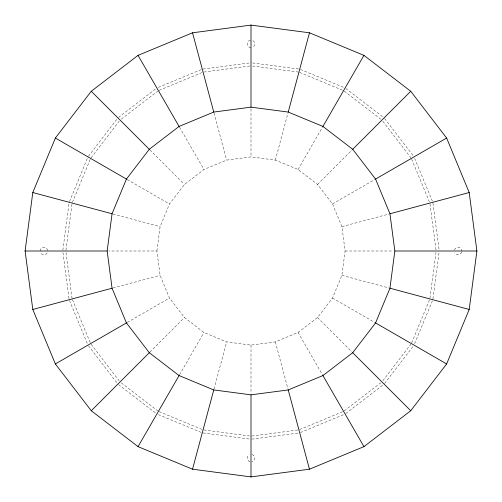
<?xml version="1.0" encoding="UTF-8"?>
<svg xmlns="http://www.w3.org/2000/svg" width="502" height="502" viewBox="0 0 502 502"><rect width="100%" height="100%" fill="white"/><g stroke="black" fill="none" stroke-linecap="round" stroke-linejoin="round"><path stroke-width="0.38" stroke-dasharray="2.51 1.88" d="M62.85 250.228L69.063 203.053M65.925 250.228L72.031 203.843M156.894 251L160.1 226.647L169.5 203.95L184.46 184.46L203.95 169.5L226.647 160.1L251 156.894L275.353 160.1L298.05 169.5L317.54 184.46L332.5 203.95L341.9 226.647L345.106 251L341.9 275.353L332.5 298.05L317.54 317.54L298.05 332.5L275.353 341.9L251 345.106L226.647 341.9L203.95 332.5L184.46 317.54L169.5 298.05L160.1 275.353L156.894 251L108.852 251M429.969 298.157L435.974 252.544M432.937 298.947L439.049 252.544M214.009 389.063L226.647 341.9M275.353 160.1L287.991 112.937M69.464 201.559L87.373 158.318M72.432 202.35L90.335 159.134M411.665 342.866L429.568 299.65M414.627 343.682L432.536 300.441M179.534 374.787L203.95 332.5M298.05 169.5L322.466 127.213M88.446 156.254L117.412 118.503M91.107 157.791L119.112 121.296M382.888 380.704L410.893 344.209M384.588 383.497L413.554 345.746M149.929 352.071L184.46 317.54M317.54 184.46L352.071 149.929M118.503 117.412L156.254 88.446M121.296 119.112L157.791 91.107M344.209 410.893L380.704 382.888M345.746 413.554L383.497 384.588M127.213 322.466L169.5 298.05M332.5 203.95L374.787 179.534M158.318 87.373L201.559 69.464M159.134 90.335L202.35 72.432M299.65 429.568L342.866 411.665M300.441 432.536L343.682 414.627M112.937 287.991L160.1 275.353M341.9 226.647L389.063 214.009M203.053 69.063L250.228 62.85M203.843 72.031L250.228 65.925M251.772 436.075L298.157 429.969M251.772 439.15L298.947 432.937M345.106 251L393.148 251M252.544 62.951L298.947 69.063M252.544 66.026L298.157 72.031M203.843 429.969L249.456 435.974M203.053 432.937L249.456 439.049M112.937 214.009L160.1 226.647M341.9 275.353L389.063 287.991M300.441 69.464L343.682 87.373M299.65 72.432L342.866 90.335M159.134 411.665L202.35 429.568M158.318 414.627L201.559 432.536M127.213 179.534L169.5 203.95M332.5 298.05L374.787 322.466M345.746 88.446L383.497 117.412M344.209 91.107L380.704 119.112M121.296 382.888L157.791 410.893M118.503 384.588L156.254 413.554M149.929 149.929L184.46 184.46M317.54 317.54L352.071 352.071M384.588 118.503L413.554 156.254M382.888 121.296L410.893 157.791M91.107 344.209L119.112 380.704M88.446 345.746L117.412 383.497M179.534 127.213L203.95 169.5M298.05 332.5L322.466 374.787M414.627 158.318L432.536 201.559M411.665 159.134L429.568 202.35M72.432 299.65L90.335 342.866M69.464 300.441L87.373 343.682M214.009 112.937L226.647 160.1M275.353 341.9L287.991 389.063M432.937 203.053L439.15 250.228M429.969 203.843L436.075 250.228M66.026 252.544L72.031 298.157M62.951 252.544L69.063 298.947M251 108.852L251 156.894M251 345.106L251 393.148M47.188 252.882A3.765 3.765 0 0 1 40.662 252.882M40.16 251A3.765 3.765 0 0 1 43.925 247.235A3.765 3.765 0 0 1 47.69 251M251.973 454.435A3.765 3.765 0 0 1 251.973 461.714M250.027 461.714A3.765 3.765 0 0 1 249.117 454.812M252.882 40.662A3.765 3.765 0 0 1 252.882 47.188M251 47.69A3.765 3.765 0 0 1 247.235 43.925A3.765 3.765 0 0 1 251 40.16M461.714 251.973A3.765 3.765 0 0 1 454.812 252.882M454.435 250.027A3.765 3.765 0 0 1 461.84 251"/><path stroke-width="0.75" d="M25.1 251L32.799 192.536L55.364 138.05L91.264 91.264L138.05 55.364L192.536 32.799L251 25.1L309.464 32.799L363.95 55.364L410.736 91.264L446.636 138.05L469.201 192.536L476.9 251L469.201 309.464L446.636 363.95L410.736 410.736L363.95 446.636L309.464 469.201L251 476.9L192.536 469.201L138.05 446.636L91.264 410.736L55.364 363.95L32.799 309.464L25.1 251L107.158 251L112.059 213.77L126.429 179.076L149.289 149.289L179.076 126.429L213.77 112.059L251 107.158L288.23 112.059L322.924 126.429L352.711 149.289L375.571 179.076L389.941 213.77L394.842 251L389.941 288.23L375.571 322.924L352.711 352.711L322.924 375.571L288.23 389.941L251 394.842L213.77 389.941L179.076 375.571L149.289 352.711L126.429 322.924L112.059 288.23L107.158 251M192.536 469.201L213.77 389.941M288.23 112.059L309.464 32.799M138.05 446.636L179.076 375.571M322.924 126.429L363.95 55.364M91.264 410.736L149.289 352.711M352.711 149.289L410.736 91.264M55.364 363.95L126.429 322.924M375.571 179.076L446.636 138.05M32.799 309.464L112.059 288.23M389.941 213.77L469.201 192.536M394.842 251L476.9 251M32.799 192.536L112.059 213.77M389.941 288.23L469.201 309.464M55.364 138.05L126.429 179.076M375.571 322.924L446.636 363.95M91.264 91.264L149.289 149.289M352.711 352.711L410.736 410.736M138.05 55.364L179.076 126.429M322.924 375.571L363.95 446.636M192.536 32.799L213.77 112.059M288.23 389.941L309.464 469.201M251 25.1L251 107.158M251 394.842L251 476.9"/></g></svg>
